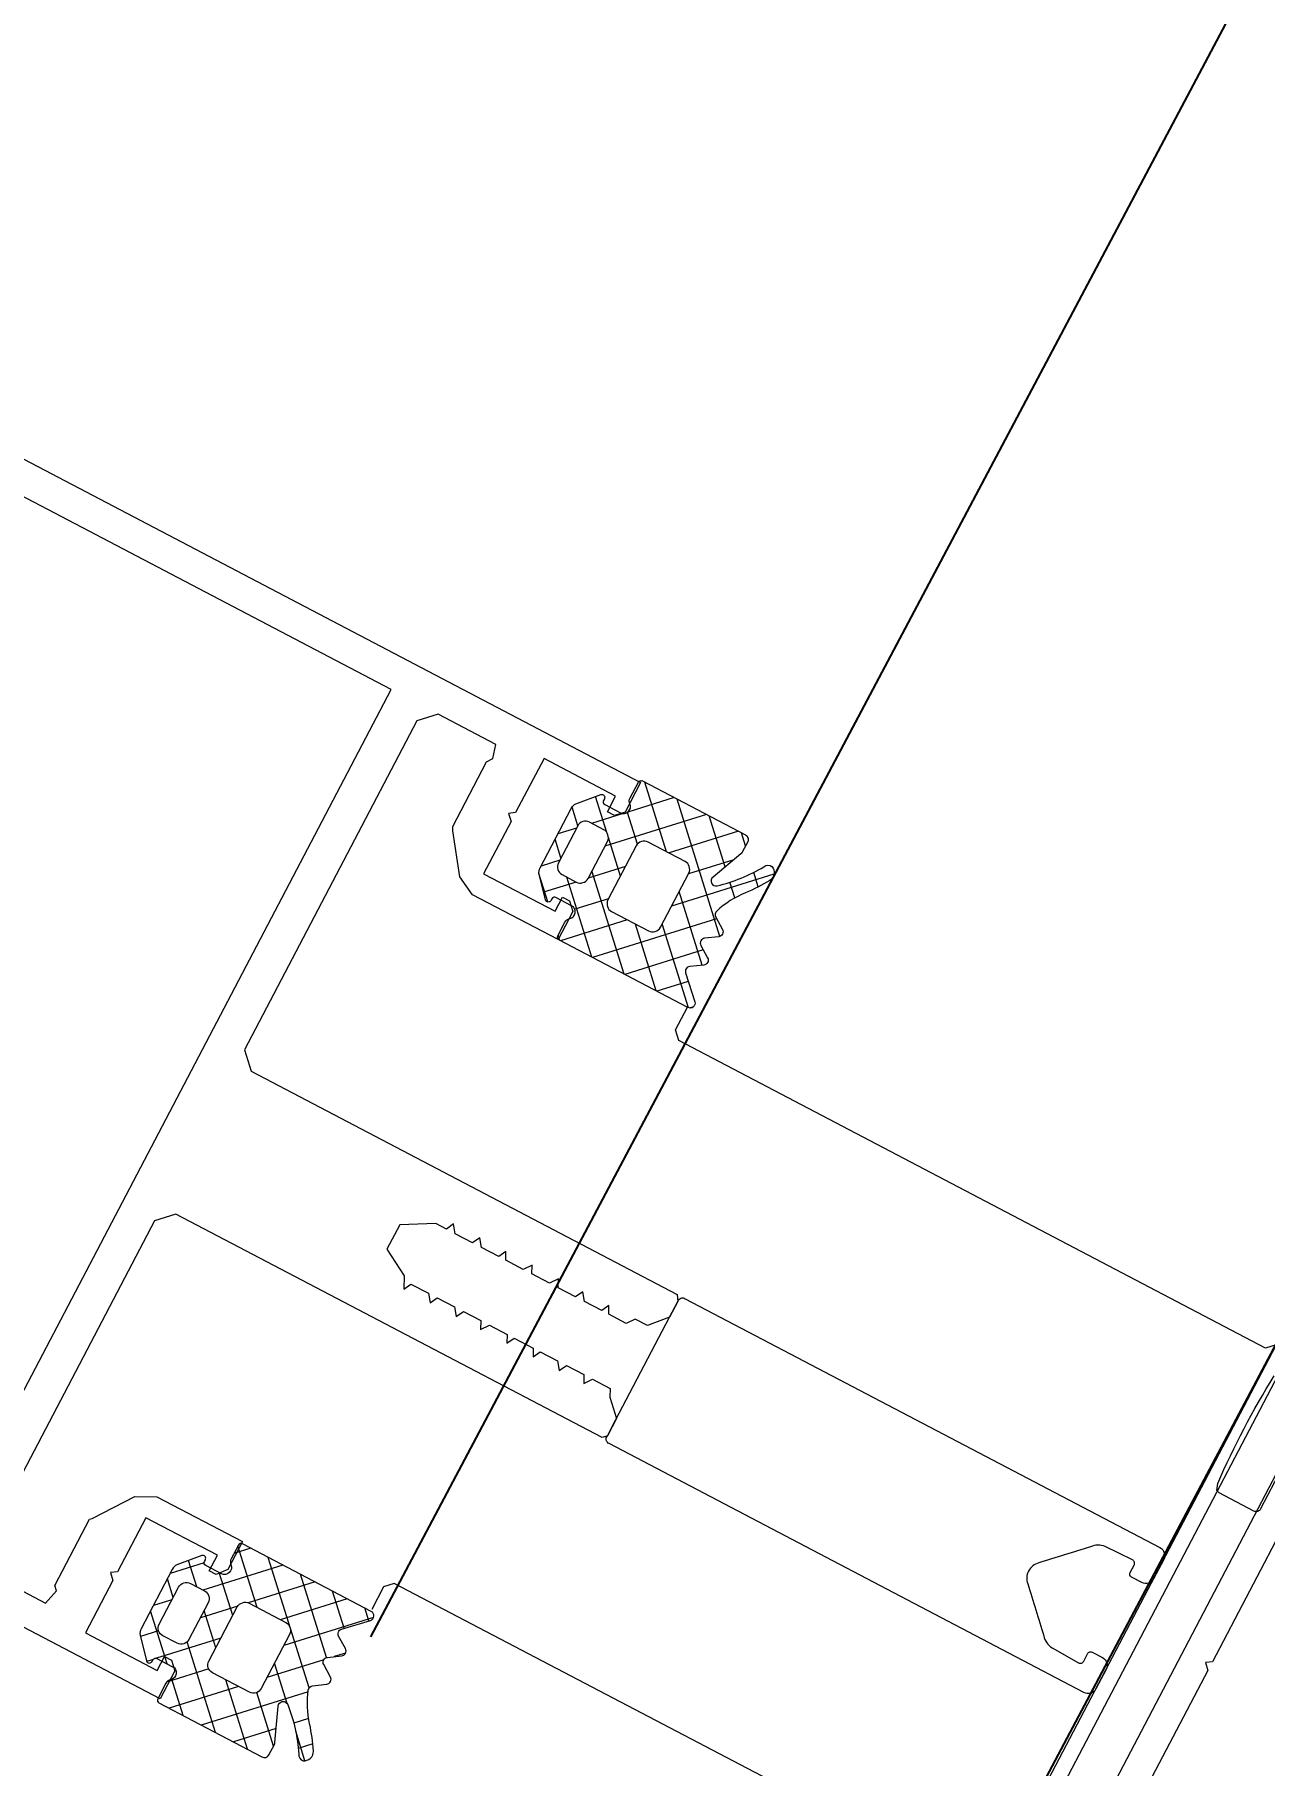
# Model space of a CAD drawing. Header units: millimetres. Extents: x 0 to 8967983, y -224399 to 13801.
# Drawn here: x 71774.6 to 71850.7, y -101441 to -101334 of the extents above; entities that cross this region are included whole.
import ezdxf
from ezdxf import colors
from ezdxf.entities.mleader import LeaderData, LeaderLine
from ezdxf.math import Vec2, Vec3

# ---------------------------------------------------------------- set-up
doc = ezdxf.new("R2010")
doc.units = ezdxf.units.MM
doc.header["$LTSCALE"] = 10
doc.layers.add('АР_Перегородки витражные', color=152, linetype='Continuous', lineweight=13)
doc.layers.add('Архитектура', color=251, linetype='Continuous')
doc.layers.add('Тонкая', color=7, linetype='Continuous')
doc.layers.get('0').off()
doc.layers.get('0').freeze()
doc.styles.add('ISOCPEUR', font='isocpeur.TTF', dxfattribs={"width": 0.7})
pattern_1 = [(335.7671633447816, (-69115.31625940584, 318510.9409690977), (0.6515825639889636, 1.447617495164233), []), (65.76716334478155, (-69115.31625940584, 318510.9409690977), (-1.447617495164233, 0.6515825639889636), [])]

# ---------------------------------------------------------------- blocks, each defined once
blk = doc.blocks.new('_DOTSMALL')
at = {"color": 0, "linetype": 'ByBlock', "const_width": 0.5}
blk.add_lwpolyline([(-0.0625, 0, 1), (0.0625, 0, 1)], format="xyb", close=True, dxfattribs=at)
blk = doc.blocks.new('стойка витр.')
h = blk.add_hatch()
h.set_pattern_fill('ANSI37', scale=0.5, angle=-69.23283665521843)
h.set_pattern_definition(pattern_1)
edge = h.paths.add_edge_path()
edge.add_line((-22.69442369043827, 14.13646889062511), (-23.03581465108437, 15.03674084689555))
edge.add_arc((-23.43472203482704, 14.88552442783714), 0.426606969231953, 20.76054121617168, 72.29995807937499)
edge.add_arc((-23.17519432072194, 15.69843630689562), 0.4267278803337561, 110.7639791014305, 252.28796188313498, ccw=False)
edge.add_line((-23.32647754022037, 16.09744767434313), (-22.30045238576713, 16.48652534212306))
edge.add_arc((-22.23557122191811, 16.31559297980009), 0.1828317202011609, 20.74895968860318, 110.7853670150393, ccw=False)
edge.add_line((-22.06459766681655, 16.38036551539699), (-22.02136925791274, 16.26636916297139))
edge.add_arc((-21.85036169383434, 16.33121481389334), 0.1828894349477776, 200.7666051414026, 335.7779732891441)
edge.add_line((-21.68357339510112, 16.25618009645405), (-21.08991230116226, 17.78525728297245))
edge.add_arc((-21.70321396183568, 17.95657679537892), 0.6367804192309714, 344.3928406199507, 381.7248777476984)
edge.add_line((-21.1116628201562, 18.19228116337763), (-22.58147269752226, 22.06827310883818))
edge.add_arc((-23.18057156739388, 21.852472630542), 0.6367804192296693, 19.80944894391843, 57.14148607166609)
edge.add_line((-22.83507592984824, 22.38737642259366), (-24.29334917705273, 23.13834224954917))
edge.add_arc((-24.36844682475663, 22.97158227615987), 0.1828894349476184, 65.75635339884347, 200.7677215648203)
edge.add_line((-24.53945312526776, 22.90673329312267), (-24.49622471639304, 22.79273694081348))
edge.add_arc((-24.66715707872659, 22.7278557770023), 0.1828317201976129, -69.25104032206309, 20.78536700277641, ccw=False)
edge.add_line((-24.60238454316277, 22.55688222189201), (-25.62840969761601, 22.16780455411208))
edge.add_arc((-25.77973726672901, 22.56679910380675), 0.4267278803402734, 149.2463648073436, 290.7703475895543, ccw=False)
edge.add_arc((-26.51302534269302, 23.00322659508151), 0.4266069692186295, 329.2343686070108, 380.7737854734352)
edge.add_line((-26.11415292418678, 23.1545352198882), (-26.50320860397187, 24.18050239048171))
edge.add_arc((-26.6741821590871, 24.11572985494814), 0.1828317201915107, 20.74895966852365, 110.7853670116034)
edge.add_line((-26.73906332292245, 24.28666221726598), (-33.46508004333009, 21.73609814226074))
edge.add_arc((-33.37260125833668, 21.44478009969028), 0.3056444463767395, 107.6120180140902, 200.6882886899978)
edge.add_line((-33.6585366082727, 21.33680091994756), (-33.39916615508264, 20.65282280623796))
edge.add_arc((-33.11489203283651, 20.76049792175978), 0.3039830703862393, 200.7452912846324, 225.8123610097134)
edge.add_line((-33.32677140043234, 20.54252351805917), (-31.79381202385412, 18.90709041146329))
edge.add_arc((-32.0063560722166, 18.68866847666476), 0.3047673113958362, -108.86283880448178, 45.781400895661875, ccw=False)
edge.add_arc((-28.70749382052437, 27.75544220980088), 9.952967568180252, 231.9543329511108, 250.0411665169116, ccw=False)
edge.add_arc((-35.13741779119496, 19.64784166335459), 0.4002801790554734, 42.30928712460122, 119.2250395725891)
edge.add_arc((-34.91139847875967, 19.56672148584141), 0.6024183835395109, 134.3950067436913, 228.6478049676944)
edge.add_arc((-28.53884731806517, 27.80771469972205), 11.01872594929672, 232.0873456721725, 240.8889416158169)
edge.add_arc((-36.88860151399224, 12.8729826853881), 6.091684827127049, 40.75890454826748, 60.61437004968877, ccw=False)
edge.add_arc((-32.50226594848368, 16.64775385941913), 0.3047655738188228, -34.89587558046088, 41.60271899476669, ccw=False)
edge.add_line((-32.25229934006347, 16.47340148731018), (-32.76342180219945, 15.75802363698313))
edge.add_arc((-32.51342051808022, 15.58368567090239), 0.3047857747310843, 145.1100748179471, 256.4242518685471)
edge.add_line((-32.58496309185284, 15.28741547561367), (-31.72801335877739, 15.09082250765641))
edge.add_arc((-31.79955593254474, 14.79455231235153), 0.3047857747455557, -34.88992517811971, 76.42425187022229, ccw=False)
edge.add_line((-31.54955464840168, 14.62021434627968), (-32.06065512256464, 13.90477851201285))
edge.add_arc((-31.81065383841726, 13.73044054594722), 0.304785774745541, 145.1100748233031, 256.4242518693868)
edge.add_line((-31.88219641218893, 13.4341703506434), (-31.02524667911348, 13.23757738269342))
edge.add_arc((-31.09682011228135, 12.94126594878393), 0.3048331054871362, -24.2246592297883, 76.42043308581259, ccw=False)
edge.add_line((-30.81882951050648, 12.81618818287097), (-31.59985344059533, 11.12048939903616))
edge.add_arc((-31.32187980059053, 10.99539431777895), 0.3048247429134716, 155.7710645559098, 290.7402899417831)
edge.add_line((-31.21393143609748, 10.71032366952568), (-22.80062470957637, 13.90072279884771))
edge.add_arc((-22.86539724513609, 14.07169635396312), 0.1828317202009504, 290.7489596761703, 380.7489600455551)
edge = h.paths.add_edge_path(flags=16)
edge.add_line((-23.10434971895302, 21.04022295145114), (-22.19142218885827, 18.63276889372355))
edge.add_arc((-22.69773797682865, 18.4407695405971), 0.5414973949605305, -69.23283665472542, 20.767163345274582, ccw=False)
edge.add_line((-22.5057386237022, 17.93445375262672), (-23.43116100440966, 17.58352553217992))
edge.add_arc((-23.62316035752519, 18.08984132014666), 0.5414973949532591, 200.7671633443313, 290.7671633443313, ccw=False)
edge.add_line((-24.12947614549194, 17.89784196703113), (-25.04240367558668, 20.30529602475872))
edge.add_arc((-24.53608788761267, 20.4972953778888), 0.541497394965222, 110.76716334549809, 200.7671633454981, ccw=False)
edge.add_line((-24.72808724074275, 21.00361116586282), (-23.80266486003529, 21.35453938630963))
edge.add_arc((-23.6106655069234, 20.84822359833925), 0.5414973949553709, 20.767163343835023, 110.767163343835, ccw=False)
edge = h.paths.add_edge_path(flags=16)
edge.add_line((-26.85119390953332, 20.26120087689196), (-25.51269974335446, 16.73149769075098))
edge.add_arc((-26.01901553132848, 16.5394983376209), 0.541497394965222, -69.23283665450191, 20.76716334549809, ccw=False)
edge.add_line((-25.82701617819839, 16.03318254964688), (-28.23444912247942, 15.12026302596496))
edge.add_arc((-28.4264484756095, 15.62657881394625), 0.5414973949720253, 200.7671633452251, 290.76716334522513, ccw=False)
edge.add_line((-28.9327642635908, 15.43457946081617), (-30.27125842979876, 18.96428264696442))
edge.add_arc((-29.76494264181383, 19.15628200007632), 0.5414973949689773, 110.76716334328901, 200.767163343289, ccw=False)
edge.add_line((-29.95694199492573, 19.66259778806125), (-27.5495090506447, 20.57551731175045))
edge.add_arc((-27.35750969751825, 20.06920152376551), 0.541497394974137, 20.767163344728715, 110.76716334472869, ccw=False)
h = blk.add_hatch()
h.set_pattern_fill('ANSI37', scale=0.5, angle=-69.23283665521843)
h.set_pattern_definition(pattern_1)
edge = h.paths.add_edge_path()
edge.add_line((-7.614656875375658, -25.62993601259222), (-7.273265914729564, -26.53020796886267))
edge.add_arc((-7.672138333263274, -26.68151659366696), 0.4266069692434679, -30.765631391378577, 20.77378547182468, ccw=False)
edge.add_arc((-6.938850257283542, -27.11794408495156), 0.4267278803339729, 149.2463648056786, 290.7703475873838)
edge.add_line((-6.787522688187892, -27.51693863464607), (-5.761497533734655, -27.12786096686614))
edge.add_arc((-5.826270069284272, -26.95688741173914), 0.1828317202082013, 290.7489596719217, 380.7853669983573)
edge.add_line((-5.655337706935825, -26.89200624793739), (-5.698566115868744, -26.77800989551906))
edge.add_arc((-5.527559815348082, -26.71316091253391), 0.1828894349380834, 65.75635340077491, 200.7677215485159, ccw=False)
edge.add_line((-5.452462167653721, -26.54640093915077), (-3.994188920449233, -27.29736676610628))
edge.add_arc((-4.339684557994865, -27.83227055815794), 0.6367804192296694, 19.809448943918426, 57.14148607166612, ccw=False)
edge.add_line((-3.740585688123247, -27.61647007986176), (-2.270775810728082, -31.49246202532231))
edge.add_arc((-2.862326952422118, -31.72816639327794), 0.6367804192285443, -15.60715938413449, 21.72487774361298, ccw=False)
edge.add_line((-2.249025291763246, -31.89948590572749), (-2.842686385673005, -33.42856309223862))
edge.add_arc((-3.009474684396633, -33.35352837480535), 0.1828894349365558, 200.7666051236535, 335.7779732896313, ccw=False)
edge.add_line((-3.180482248484623, -33.41837402567035), (-3.223710657359334, -33.30437767335388))
edge.add_arc((-3.394684212462365, -33.36915020895407), 0.1828317202037067, 20.74895968940122, 110.7853670142414)
edge.add_line((-3.459565376309911, -33.19821784662781), (-4.485590530792251, -33.58729551440774))
edge.add_arc((-4.334307311281267, -33.98630688185023), 0.4267278803335083, 110.7639791032461, 252.2879618854569)
edge.add_arc((-4.593835025358378, -34.79921876089735), 0.4266069692128739, 20.760541213745626, 72.2999580801698, ccw=False)
edge.add_line((-4.194927641627146, -34.64800234186259), (-3.805871961842058, -35.67396951244882))
edge.add_arc((-3.976804324152614, -35.73885067632053), 0.1828317201976034, -69.25104032001241, 20.78536702306718, ccw=False)
edge.add_line((-3.912031788582681, -35.9098242314285), (-10.63804850899032, -38.46038830642647))
edge.add_arc((-10.76198657700206, -38.18099989774544), 0.3056444463879536, 200.8460379983515, 293.92230867425997, ccw=False)
edge.add_line((-11.04762355046114, -38.2897659172595), (-11.3069940036512, -37.6057878035499))
edge.add_arc((-11.02280217192234, -37.49789568213767), 0.3039830703908278, 175.7219656777917, 200.7890354028728, ccw=False)
edge.add_line((-11.32593828623067, -37.47521963119652), (-11.26283276302274, -35.23454482450325))
edge.add_arc((-11.5667631736687, -35.21197449929495), 0.3047673113958011, 355.7529257944983, 510.3971654946409)
edge.add_arc((-3.085478140807247, -39.81161386289363), 9.95296756819478, 151.493160172311, 169.5799937381118)
edge.add_arc((-13.27454869620142, -38.00608067109534), 0.4002801790508524, 282.30928711923883, 359.2250395672268, ccw=False)
edge.add_arc((-13.15914824141406, -37.79549114656839), 0.6024183835459826, 172.8865217206561, 267.13931994465963, ccw=False)
edge.add_arc((-2.924576102079248, -39.73891867786803), 11.01872594919693, 160.6453850739864, 169.4469810176308, ccw=False)
edge.add_arc((-19.07760885644255, -34.09585671602533), 6.091684827120307, 340.9199566399376, 360.7754221413588)
edge.add_arc((-13.29124725463213, -34.01305259408502), 0.3047655738143686, 359.9316076928689, 436.4302022680961)
edge.add_line((-13.21974018984474, -33.71679460741143), (-14.0766899229202, -33.52020163946145))
edge.add_arc((-14.00514734915965, -33.22393144415915), 0.3047857747414494, 145.1100748207506, 256.424251871352, ccw=False)
edge.add_line((-14.2551486332959, -33.04959347808472), (-13.74402617113083, -32.33421562775766))
edge.add_arc((-13.99402745527389, -32.1598776616858), 0.3047857747455562, 325.1100748218798, 436.4242518702226)
edge.add_line((-13.92248488150653, -31.86360746638093), (-14.7794566025841, -31.6669565144839))
edge.add_arc((-14.7079140287954, -31.37068631918638), 0.3047857747434108, 145.1100748199116, 256.4242518659954, ccw=False)
edge.add_line((-14.95791531293071, -31.19634835310717), (-14.44679285076563, -30.48097050278011))
edge.add_arc((-14.69684457899481, -30.30662212908397), 0.3048331054870662, 325.1138936033488, 425.7589859189499)
edge.add_line((-14.57168746687239, -30.0286672415823), (-16.28069433249766, -29.27720980550657))
edge.add_arc((-16.15556139849932, -28.99925320327871), 0.3048247429148342, 110.79403674408451, 245.7632621299588, ccw=False)
edge.add_line((-16.26377712844987, -28.71428394233226), (-7.850470401957864, -25.52388481301023))
edge.add_arc((-7.785589238115906, -25.69481717533219), 0.1828317201977073, 20.785366643697614, 110.7853670130821, ccw=False)
edge = h.paths.add_edge_path(flags=16)
edge.add_line((-3.343847721320344, -31.0696095920357), (-4.256775251385989, -28.66215553430811))
edge.add_arc((-4.763091039367282, -28.8541548874382), 0.5414973949720253, 20.7671633452251, 110.7671633452251)
edge.add_line((-4.955090392497368, -28.34783909945691), (-5.880512773175724, -28.69876731990371))
edge.add_arc((-5.68851342006019, -29.20508310789228), 0.5414973949736688, 110.7671633435124, 200.7671633435124)
edge.add_line((-6.194829208048759, -29.39708246100781), (-5.281901677954011, -31.8045365187354))
edge.add_arc((-4.775585889972717, -31.61253716560532), 0.5414973949720253, 200.7671633452251, 290.7671633452251)
edge.add_line((-4.583586536842631, -32.11885295358661), (-3.658164156164275, -31.76792473313981))
edge.add_arc((-3.850163509294362, -31.26160894516579), 0.541497394965222, 290.7671633454981, 380.7671633454981)
edge = h.paths.add_edge_path(flags=16)
edge.add_line((-6.665125275787432, -32.97088079506648), (-8.003619441966293, -29.4411776089255))
edge.add_arc((-8.509935229947587, -29.63317696205559), 0.5414973949720253, 20.7671633452251, 110.7671633452251)
edge.add_line((-8.701934583077673, -29.12686117407429), (-11.1093675273587, -30.03978069775621))
edge.add_arc((-10.91736817424317, -30.54609648574478), 0.5414973949736688, 110.7671633435124, 200.7671633435124)
edge.add_line((-11.42368396223173, -30.73809583886032), (-10.08518979602377, -34.2677990250013))
edge.add_arc((-9.578874008042476, -34.07579967187121), 0.5414973949720253, 200.7671633452251, 290.7671633452251)
edge.add_line((-9.38687465491239, -34.5821154598525), (-6.979441710631363, -33.66919593617058))
edge.add_arc((-7.171441063761449, -33.16288014819656), 0.541497394965222, 290.7671633454981, 380.7671633454981)
at = {"lineweight": 0, "ltscale": 100, "transparency": 33554687}
for points in [[(65.92687011216185, 59.2824299609274), (-26.6419368966599, 24.17953274302999), (-25.90703195796232, 22.24153677027789), (-25.27813291337225, 21.95846499659092), (-24.82208952034125, 22.13140062004823), (-25.21116718812846, 23.15742577453057), (-20.53714279274573, 24.92985650197079), (-19.19699615391437, 21.39579562939616), (-18.76855027934653, 21.29748815141647), (-18.98085410959902, 20.82581386800302), (-17.68393587967148, 17.40574934773758), (-22.35796027505421, 15.63331862029736), (-22.70380953396671, 16.54534742246324), (-23.1598529269977, 16.37241179900593), (-23.44292470067739, 15.74351275440858), (-22.75122618288151, 13.91945515007683), (-17.16517298531835, 16.03773513642955), (-16.24131551088067, 17.04008095841709), (-15.46667035139399, 19.81128934778826), (-15.4391308168415, 20.08251046122314), (-17.03864790883381, 24.30054944750736), (-17.39634782800567, 24.5561396704943), (-17.47095398549573, 25.44057095424068), (-13.70890040838276, 26.86717441076325), (-12.4510803312005, 26.30097287951503), (-4.305940852005733, 4.821667629301373), (-4.8720624113339, 3.563811556159635), (-32.68827406296623, -6.984337978748954), (-32.78663952485658, -7.412805841304362), (-32.39756185706938, -8.438830995786702), (-31.09647737510386, -9.118948907402228), (-30.2985029091069, -8.81635004535201), (-29.78357822878752, -9.142708211846184), (-28.64349873815081, -8.710380147196702), (-28.58844165704795, -8.16787993638718), (-28.18751332900138, -8.537466511741513), (-27.04754980615689, -8.105182423096267), (-26.87849637278123, -7.51945380341931), (-26.47751006082399, -7.889018390778801), (-25.33748855406884, -7.456712314131437), (-25.28243147299509, -6.914212103321915), (-24.7675067926466, -7.240570269808813), (-23.62748528589145, -6.808264193168725), (-23.5724282048177, -6.265763982351928), (-23.05744554058765, -6.592100160843984), (-21.91748201774317, -6.159816072198737), (-21.86242493664031, -5.617315861389216), (-21.46149660859373, -5.986902436743549), (-20.32147510183859, -5.554596360096184), (-20.15236368455226, -4.968845752424386), (-19.75143535650568, -5.338432327778719), (-18.6114718336612, -4.906148239133472), (-18.44241840028553, -4.320419619456516), (-18.0414320883574, -4.689984206808731), (-17.35739599072258, -4.430591765623831), (-15.14439867439796, -4.764904394331097), (-14.53915697429329, -6.360969294146344), (-15.78927863537683, -7.87813783652382), (-15.87193323494284, -8.691881148712127), (-16.27286156296032, -8.322294573416002), (-17.41288306971546, -8.754600650063367), (-17.58193650312023, -9.340329269682115), (-17.9828648311377, -8.97074269438599), (-19.12288633789285, -9.403048771026079), (-19.29193977129762, -9.988777390644827), (-19.69292608322576, -9.61921280335082), (-20.83288960607024, -10.05149689199607), (-20.8879466871731, -10.59399710274738), (-21.40287136749248, -10.26763893631141), (-22.54295085812919, -10.6999670009609), (-22.59800793926115, -11.24246721171221), (-22.99893626727862, -10.87288063641608), (-24.25289614239591, -11.34839313392149), (-24.30795322352787, -11.89089334468008), (-24.70893953545601, -11.52132875738607), (-25.84896104221116, -11.95363483402616), (-26.01801447558682, -12.53936345364491), (-26.4189428036334, -12.16977687834878), (-27.55896431035944, -12.60208295499615), (-27.61402139149141, -13.14458316574746), (-28.12900405569235, -12.81824698731361), (-29.26896757853683, -13.25053107595886), (-29.32402465966879, -13.79303128671745), (-29.89022619093885, -15.05085136390699), (-29.45792011427693, -16.19087287064031), (-29.14341260807123, -16.33238676948531), (-1.327200956468005, -5.784237234569446), (-0.06938087928574532, -6.350438765824947), (8.118987008783733, -27.94374036834779)], [(7.552865449426463, -29.20159644143132), (3.790811872313498, -30.62819989795389), (3.216969908826286, -29.80262791351561), (3.358505795680685, -29.48817839122057), (1.715760294842767, -25.15614305267809), (1.558535533695249, -25.08537510928727), (-0.902061547501944, -23.41060979175381), (-2.258247086545452, -23.27287612311193), (-7.844300284108613, -25.39115610946465), (-7.152623754285742, -27.21515572990756), (-6.480474312818842, -27.61228183979256), (-6.024430919787847, -27.43934621633525), (-6.413508587575052, -26.41332106186019), (-1.739484192192322, -24.64089033441996), (-0.3993375533900689, -28.17495120693638), (0.02910832117777318, -28.2732586849088), (-0.1831955090747215, -28.74493296838773), (1.113700732850702, -32.16493950470613), (-3.560323662532028, -33.93737023214635), (-3.906150933442404, -33.02539941386931), (-4.3621943264734, -33.19833503732661), (-4.645266100153094, -33.82723408192396), (-3.953589570330223, -35.65123370236688), (88.61521743849153, -0.5483364844694734)], [(-69.8438361948356, -5.633594956780144), (-69.21493715024553, -5.916666730459838), (-30.90838462579995, 8.609511357899464), (-30.62531285212026, 9.238410402496811), (-31.1873041553481, 10.72042096611403)], [(-59.28629948117305, -43.93455252060812), (-73.55412178576807, -6.30930235532287)], [(-56.0608929025766, -41.98018508909445), (-55.7778211288678, -41.3512860444971), (-17.47126860445132, -26.8251079561378), (-16.84236955983215, -27.10817972981749), (-16.28037825660431, -28.59019029343472)]]:
    blk.add_lwpolyline(points, dxfattribs=at)
blk.add_lwpolyline([(63.8117502759269, 56.26367979055794), (85.07351613373612, 0.1949089383633691), (10.63088292890461, -28.03438542609365), (-10.63088292890461, 28.03438542610093)], close=True, dxfattribs=at)
at = {"color": 7, "lineweight": 0, "ltscale": 100, "transparency": 33554687}
for points in [[(-22.69442369043827, 14.13646889062511), (-23.03581465108437, 15.03674084689555, 0.2287523810762611), (-23.30501911480678, 15.29193636016134, -0.7101639231358212), (-23.32647754022037, 16.09744767434313), (-22.30045238576713, 16.48652534212306, -0.4143996870914876), (-22.06459766681655, 16.38036551539699), (-22.02136925791274, 16.26636916297139, 0.6682503890445888), (-21.68357339510112, 16.25618009645405), (-21.08991230116226, 17.78525728297245, 0.1643479059441302), (-21.1116628201562, 18.19228116337763), (-22.58147269752226, 22.06827310883818, 0.1643479059441302), (-22.83507592984824, 22.38737642259366), (-24.29334917705273, 23.13834224954917, 0.6682503891596868), (-24.53945312526776, 22.90673329312267), (-24.49622471639304, 22.79273694081348, -0.4143996870833266), (-24.60238454316277, 22.55688222189201), (-25.62840969761601, 22.16780455411208, -0.7101639231391418), (-26.14645609946456, 22.78500538597291, 0.2287523810910513), (-26.11415292418678, 23.1545352198882), (-26.50320860397187, 24.18050239048171, 0.4143996871765861), (-26.73906332292245, 24.28666221726598), (-33.46508004333009, 21.73609814226074, 0.4300281847644905), (-33.6585366082727, 21.33680091994756), (-33.39916615508264, 20.65282280623796, 0.1098139781175365), (-33.32677140043234, 20.54252351805917), (-31.79381202385412, 18.90709041146329, -0.8000358277039689), (-32.10488848172827, 18.40026861818478, -0.07908294790216032), (-34.84140179419774, 19.91728321780829, 0.3488032577412263), (-35.33285102594527, 19.99716969329165, 0.4361245879823007), (-35.30940773655311, 19.11450854978466, 0.03842309887939363), (-33.89950172111276, 18.18089248692559, -0.08685322061285544), (-32.2743724368047, 16.85010652759956, -0.3467629046601076), (-32.25229934006347, 16.47340148731018), (-32.76342180219945, 15.75802363698313, 0.5278770357902526), (-32.58496309185284, 15.28741547561367), (-31.72801335877739, 15.09082250765641, -0.5278770357776507), (-31.54955464840168, 14.62021434627968), (-32.06065512256464, 13.90477851201285, 0.5278770357650493), (-31.88219641218893, 13.4341703506434), (-31.02524667911348, 13.23757738269342, -0.4697389635461835), (-30.81882951050648, 12.81618818287097), (-31.59985344059533, 11.12048939903616, 0.667984424932516), (-31.21393143609748, 10.71032366952568), (-22.80062470957637, 13.90072279884771, 0.4142135642613711)], [(-7.614656875375658, -25.62993601259222), (-7.273265914729564, -26.53020796886267, -0.2287523810762611), (-7.305569090007339, -26.89973780277796, 0.7101639231358212), (-6.787522688187892, -27.51693863464607), (-5.761497533734655, -27.12786096686614, 0.4143996870914876), (-5.655337706935825, -26.89200624793739), (-5.698566115868744, -26.77800989551906, -0.6682503890445888), (-5.452462167653721, -26.54640093915077), (-3.994188920449233, -27.29736676610628, -0.1643479059441302), (-3.740585688123247, -27.61647007986176), (-2.270775810728082, -31.49246202532231, -0.1643479059441302), (-2.249025291763246, -31.89948590572749), (-2.842686385673005, -33.42856309223862, -0.6682503891596868), (-3.180482248484623, -33.41837402567035), (-3.223710657359334, -33.30437767335388, 0.4143996870833266), (-3.459565376309911, -33.19821784662781), (-4.485590530792251, -33.58729551440774, 0.7101639231391418), (-4.464132105349563, -34.39280682858953, -0.2287523810910513), (-4.194927641627146, -34.64800234186259), (-3.805871961842058, -35.67396951244882, -0.4143996871765861), (-3.912031788582681, -35.9098242314285), (-10.63804850899032, -38.46038830642647, -0.4300281847644905), (-11.04762355046114, -38.2897659172595), (-11.3069940036512, -37.6057878035499, -0.1098139781175365), (-11.32593828623067, -37.47521963119652), (-11.26283276302274, -35.23454482450325, 0.8000358277039689), (-11.83174935798161, -35.06142405519495, 0.07908294790216032), (-12.87430513065192, -38.01149454006372, -0.3488032577412263), (-13.18921346374555, -38.39715882165183, -0.4361245879823007), (-13.75692971088574, -37.72089072036033, -0.03842309887939363), (-13.32058396766661, -36.08715992321959, 0.08685322061285544), (-12.98648189794039, -34.01341638380836, 0.3467629046601076), (-13.21974018984474, -33.71679460741143), (-14.0766899229202, -33.52020163946145, -0.5278770357902526), (-14.2551486332959, -33.04959347808472), (-13.74402617113083, -32.33421562775766, 0.5278770357776507), (-13.92248488150653, -31.86360746638093), (-14.7794566025841, -31.6669565144839, -0.5278770357650493), (-14.95791531293071, -31.19634835310717), (-14.44679285076563, -30.48097050278011, 0.4697389635461835), (-14.57168746687239, -30.0286672415823), (-16.28069433249766, -29.27720980550657, -0.667984424932516), (-16.26377712844987, -28.71428394233226), (-7.850470401957864, -25.52388481301023, -0.4142135642613711)]]:
    blk.add_lwpolyline(points, format="xyb", close=True, dxfattribs=at)
for points in [[(-26.73906332292245, 24.28666221726598), (-26.73906332292245, 24.28666221726598)], [(-22.80062470957637, 13.90072279884771), (-22.80062470957637, 13.90072279884771)]]:
    blk.add_lwpolyline(points, dxfattribs=at)
at = {"color": 7}
for points in [[(-26.85119390953332, 20.26120087689196), (-25.51269974335446, 16.73149769075098, -0.414213562373095), (-25.82701617819839, 16.03318254964688), (-28.23444912247942, 15.12026302596496, -0.414213562373095), (-28.9327642635908, 15.43457946081617), (-30.27125842979876, 18.96428264696442, -0.414213562373095), (-29.95694199492573, 19.66259778806125), (-27.5495090506447, 20.57551731175045, -0.414213562373095)], [(-23.10434971895302, 21.04022295145114), (-22.19142218885827, 18.63276889372355, -0.414213562373095), (-22.5057386237022, 17.93445375262672), (-23.43116100440966, 17.58352553217992, -0.414213562373095), (-24.12947614549194, 17.89784196703113), (-25.04240367558668, 20.30529602475872, -0.414213562373095), (-24.72808724074275, 21.00361116586282), (-23.80266486003529, 21.35453938630963, -0.414213562373095)], [(-3.343847721320344, -31.0696095920357), (-4.256775251385989, -28.66215553430811, 0.414213562373095), (-4.955090392497368, -28.34783909945691), (-5.880512773175724, -28.69876731990371, 0.414213562373095), (-6.194829208048759, -29.39708246100781), (-5.281901677954011, -31.8045365187354, 0.414213562373095), (-4.583586536842631, -32.11885295358661), (-3.658164156164275, -31.76792473313981, 0.414213562373095)], [(-6.665125275787432, -32.97088079506648), (-8.003619441966293, -29.4411776089255, 0.414213562373095), (-8.701934583077673, -29.12686117407429), (-11.1093675273587, -30.03978069775621, 0.414213562373095), (-11.42368396223173, -30.73809583886032), (-10.08518979602377, -34.2677990250013, 0.414213562373095), (-9.38687465491239, -34.5821154598525), (-6.979441710631363, -33.66919593617058, 0.414213562373095)]]:
    blk.add_lwpolyline(points, format="xyb", close=True, dxfattribs=at)
at = {"color": 7, "lineweight": 0, "ltscale": 100, "transparency": 33554687}
blk.add_lwpolyline([(-73.40517316877958, -7.111109647914418), (-70.10181337440736, -15.82230158713355, 0.414362099440266), (-69.70872084749863, -15.99923473002855), (-67.42870682594366, -15.13463357074215, 0.1511707915363169), (-67.28675684856717, -15.02397433044825), (-67.28408048482379, -14.56993261339812, 0.03540799054371244), (-69.94453478069045, -7.554127657436766)], format="xyb", dxfattribs=at)
at = {"lineweight": 0, "ltscale": 100, "transparency": 33554687}
blk.add_lwpolyline([(-71.78454054114991, -16.33338165576424), (-68.2828855071275, -25.56749207813118), (-67.85441064060433, -25.66578856210981), (-68.06674346281216, -26.13747383952432), (-64.60831683766446, -35.257587909633, -0.08279896819570452)], format="xyb", dxfattribs=at)
blk.add_lwpolyline([(-72.91737339223619, -0.2793946658493951), (-54.81141330953687, -48.02608389785019), (-53.89938450735644, -47.68023463893769), (-72.00534459005576, 0.06645459306309931)], close=True)
blk.add_lwpolyline([(-32.39756185706938, -8.438830995786702), (-32.78663952485658, -7.412805841304362, 0.5239329190821609), (-33.2204523376422, -7.186144611914642), (-64.21182667926769, -18.93829823563283, 0.4143255057077639), (-64.53033920991584, -19.64587643784762), (-64.05480472955969, -20.89989428329136, 0.410627156480438), (-63.35370618529851, -21.2207818566676), (-62.72021259606117, -20.98055557451153, 0.4925517741577297), (-62.57218080674647, -20.68314875576471), (-62.75156135272118, -20.21010964907327, -0.4411110715409258), (-62.61002546586678, -19.89566012677096), (-60.83807044223067, -19.28752400128724, -0.2080566110632873), (-59.94503853938659, -19.40384657128016, -1.575399656426527e-05), (-56.87977393603069, -20.78551547546522, -0.4398191101055806), (-56.36006749374792, -22.15601788895583, -1.575399656426528e-05), (-57.73845635901671, -25.2227588602982, -0.2080566110632873), (-58.32981322327396, -25.9019745689875), (-60.05946139091975, -26.62167684709857, -0.4411110715409258), (-60.37391091321479, -26.48014096025872), (-60.5532914591895, -26.00710185356729, 0.4925517741577297), (-60.86130306290579, -25.88263065828505), (-61.49479665214312, -26.12285694043385, 0.410627156480438), (-61.80683951149695, -26.82793655114801), (-61.3313050311408, -28.08195439658448, 0.4143255057077639), (-60.62370682114852, -28.40042247599195), (-29.6323624739598, -16.64818975485105, 0.5239329190821609), (-29.45792011430603, -16.19087287058937), (-29.84699778209324, -15.16484771611431)], format="xyb", close=True, dxfattribs=at)
at = {"color": 7, "lineweight": 0, "ltscale": 100, "transparency": 33554687}
blk.add_arc((-33.37357679728302, 21.44486016019073), 0.304760386648688, 110.7561904730667, 200.7778938289061, dxfattribs=at)
blk = doc.blocks.new('A$Cd39b9c29')
at = {"color": 5, "ltscale": 150}
for p, q in [((4761.678311984055, -2780.82130629092), (6027.145115525229, -383.344117126253)), ((4802.162454684963, -2791.910856640316), (6064.915442717611, -400.4321254459792))]:
    blk.add_line(p, q, dxfattribs=at)
at = {"layer": 'АР_Перегородки витражные', "xscale": -1, "rotation": 353.2013528500327}
blk.add_blockref('стойка витр.', (4748.954012565548, -2748.805728692532), dxfattribs=at)
blk = doc.blocks.new('A$Cec9b444d')
at = {"layer": 'Тонкая', "ltscale": 100, "rotation": 359.8999999999999}
blk.add_blockref('A$Cd39b9c29', (-19.13216614062549, 2.909131854816223), dxfattribs=at)

msp = doc.modelspace()

# ---------------------------------------------------------------- linework, layer by layer
at = {"layer": 'Архитектура', "lineweight": 25, "transparency": 33554684}
for centre, radius, start, end in [((64188.42027719764, -95759.97421989312), 8924.05480828957, 271.1088337123331, 356.4039573740176), ((64178.06504350292, -95747.61643927057), 8940.172386791677, 271.691253669554, 356.3290814001824), ((64169.79712919393, -95735.95544481733), 9144.28346907419, 272.8206375183432, 356.2887310665689), ((64177.46455168902, -95753.94507201882), 9778.654617052323, 272.592547965165, 356.6353913736801)]:
    msp.add_arc(centre, radius, start, end, dxfattribs=at)

# ---------------------------------------------------------------- block references
msp.add_blockref('A$Cec9b444d', (67057.72434611898, -98646.87649074812), dxfattribs=at)

# ---------------------------------------------------------------- leaders
ml = msp.add_multileader_mtext('Standard', dxfattribs=at)
ml.set_content('0,000', color=256, style='ISOCPEUR')
ml.set_leader_properties(color=256, linetype='Continuous', lineweight=-1)
ml.set_arrow_properties(name='DOTSMALL')
ml.build(insert=Vec2(0, 0))
ml.multileader.update_dxf_attribs({"has_text_frame": 1, "text_left_attachment_type": 4, "text_right_attachment_type": 4, "dogleg_length": 100, "arrow_head_size": 180})
ctx = ml.context
ctx.base_point, ctx.char_height, ctx.arrow_head_size, ctx.landing_gap_size, ctx.plane_origin = Vec3(109227.8345319777, -179824.0994568599, 1.149675994230903e-08), 250, 180, 50, Vec3(109146.4410821284, -181024.9969823235, 1.149675994230903e-08)
ctx.left_attachment, ctx.right_attachment = 4, 4
notes = []
notes.append((ctx, [(0, (0, 0, 0), (0, 0), (1, 0), 1, [])]))
ctx.mtext.insert, ctx.mtext.width, ctx.mtext.line_spacing_style, ctx.mtext.flow_direction = Vec3(109277.8345319777, -179424.0994568599, 1.149675994230903e-08), 852.6970314602484, 2, 5
ml = msp.add_multileader_mtext('Standard', dxfattribs=at)
ml.set_content('0,000', color=256, style='ISOCPEUR')
ml.set_leader_properties(color=256, linetype='Continuous', lineweight=-1)
ml.set_arrow_properties(name='DOTSMALL')
ml.build(insert=Vec2(0, 0))
ml.multileader.update_dxf_attribs({"has_text_frame": 1, "text_left_attachment_type": 4, "text_right_attachment_type": 4, "dogleg_length": 100, "arrow_head_size": 180})
ctx = ml.context
ctx.base_point, ctx.char_height, ctx.arrow_head_size, ctx.landing_gap_size, ctx.plane_origin = Vec3(93570.61230941524, -179043.501211703, 1.149675994230903e-08), 250, 180, 50, Vec3(91409.39993934671, -179568.0801185216, 1.149675994230903e-08)
ctx.left_attachment, ctx.right_attachment = 4, 4
notes.append((ctx, [(0, (0, 0, 0), (0, 0), (1, 0), 1, [])]))
ctx.mtext.insert, ctx.mtext.width, ctx.mtext.line_spacing_style, ctx.mtext.flow_direction = Vec3(93620.61230941524, -178643.501211703, 1.149675994230903e-08), 852.6970314602484, 2, 5
ml = msp.add_multileader_mtext('Standard', dxfattribs=at)
ml.set_content('-1,140', color=256, style='ISOCPEUR')
ml.set_leader_properties(color=256, linetype='Continuous', lineweight=-1)
ml.set_arrow_properties(name='DOTSMALL')
ml.build(insert=Vec2(0, 0))
ml.multileader.update_dxf_attribs({"has_text_frame": 1, "text_left_attachment_type": 4, "text_right_attachment_type": 4, "dogleg_length": 100, "arrow_head_size": 180})
ctx = ml.context
ctx.base_point, ctx.char_height, ctx.arrow_head_size, ctx.landing_gap_size, ctx.plane_origin = Vec3(85513.64643370814, -171108.2295539479, 1.149675994230903e-08), 250, 180, 50, Vec3(85432.25298385893, -170822.0879778057, 1.149675994230903e-08)
ctx.left_attachment, ctx.right_attachment = 4, 4
notes.append((ctx, [(0, (0, 0, 0), (0, 0), (1, 0), 1, [])]))
ctx.mtext.insert, ctx.mtext.width, ctx.mtext.line_spacing_style, ctx.mtext.flow_direction = Vec3(85563.64643370814, -170774.8962206146, 1.149675994230903e-08), 852.6970314602484, 2, 5
ml = msp.add_multileader_mtext('Standard', dxfattribs=at)
ml.set_content('-1,140', color=256, style='ISOCPEUR')
ml.set_leader_properties(color=256, linetype='Continuous', lineweight=-1)
ml.set_arrow_properties(name='DOTSMALL')
ml.build(insert=Vec2(0, 0))
ml.multileader.update_dxf_attribs({"has_text_frame": 1, "text_left_attachment_type": 4, "text_right_attachment_type": 4, "dogleg_length": 100, "arrow_head_size": 180})
ctx = ml.context
ctx.base_point, ctx.char_height, ctx.arrow_head_size, ctx.landing_gap_size, ctx.plane_origin = Vec3(88173.50544428907, -169016.9644614541), 250, 180, 50, Vec3(88092.11199443985, -170284.5286535844)
ctx.left_attachment, ctx.right_attachment = 4, 4
notes.append((ctx, [(0, (0, 0, 0), (0, 0), (1, 0), 1, [])]))
ctx.mtext.insert, ctx.mtext.width, ctx.mtext.line_spacing_style, ctx.mtext.flow_direction = Vec3(88223.50544428907, -168683.6311281208), 852.6970314602484, 2, 5
ml = msp.add_multileader_mtext('Standard', dxfattribs=at)
ml.set_content('-2,650', color=256, style='ISOCPEUR')
ml.set_leader_properties(color=256, linetype='Continuous', lineweight=-1)
ml.set_arrow_properties(name='DOTSMALL')
ml.build(insert=Vec2(0, 0))
ml.multileader.update_dxf_attribs({"has_text_frame": 1, "text_left_attachment_type": 4, "text_right_attachment_type": 4, "dogleg_length": 100, "arrow_head_size": 180})
ctx = ml.context
ctx.base_point, ctx.char_height, ctx.arrow_head_size, ctx.landing_gap_size, ctx.plane_origin = Vec3(97964.86647307395, -185922.1176271643), 250, 180, 50, Vec3(95803.65410300542, -186513.3632006497)
ctx.left_attachment, ctx.right_attachment = 4, 4
notes.append((ctx, [(0, (0, 0, 0), (0, 0), (1, 0), 1, [])]))
ctx.mtext.insert, ctx.mtext.width, ctx.mtext.line_spacing_style, ctx.mtext.flow_direction = Vec3(98014.86647307395, -185588.784293831), 852.6970314602484, 2, 5
ml = msp.add_multileader_mtext('Standard', dxfattribs=at)
ml.set_content('{\\W0.8;-2,250}', color=256, style='ISOCPEUR')
ml.set_leader_properties(color=256, linetype='Continuous', lineweight=-1)
ml.set_arrow_properties(name='DOTSMALL')
ml.build(insert=Vec2(0, 0))
ml.multileader.update_dxf_attribs({"has_text_frame": 1, "text_left_attachment_type": 4, "text_right_attachment_type": 4, "dogleg_length": 100, "arrow_head_size": 180})
ctx = ml.context
ctx.base_point, ctx.char_height, ctx.arrow_head_size, ctx.landing_gap_size, ctx.plane_origin = Vec3(103807.2803555565, -171634.4771294484), 250, 180, 50, Vec3(103725.8869057072, -172912.5964344966)
ctx.left_attachment, ctx.right_attachment = 4, 4
notes.append((ctx, [(0, (0, 0, 0), (0, 0), (1, 0), 1, [])]))
ctx.mtext.insert, ctx.mtext.width, ctx.mtext.defined_height, ctx.mtext.line_spacing_style, ctx.mtext.flow_direction = Vec3(103857.2803555565, -171301.1437961151), 769.9889591111103, 343.8884462512117, 2, 5
ml = msp.add_multileader_mtext('Standard', dxfattribs=at)
ml.set_content('%%P0,000', color=256, style='ISOCPEUR')
ml.set_leader_properties(color=256, linetype='Continuous', lineweight=-1)
ml.set_arrow_properties(name='DOTSMALL')
ml.build(insert=Vec2(0, 0))
ml.multileader.update_dxf_attribs({"has_text_frame": 1, "text_left_attachment_type": 4, "text_right_attachment_type": 4, "dogleg_length": 100, "arrow_head_size": 180})
ctx = ml.context
ctx.base_point, ctx.char_height, ctx.arrow_head_size, ctx.landing_gap_size, ctx.plane_origin = Vec3(77765.30692788668, -167248.6201944349), 250, 180, 50, Vec3(75221.94054402775, -169195.6268845529)
ctx.left_attachment, ctx.right_attachment = 4, 4
notes.append((ctx, [(0, (0, 0, 0), (0, 0), (1, 0), 1, [])]))
ctx.mtext.insert, ctx.mtext.width, ctx.mtext.line_spacing_style, ctx.mtext.flow_direction = Vec3(77815.30692788668, -166915.2868611016), 852.6970314602484, 2, 5
ml = msp.add_multileader_mtext('Standard', dxfattribs=at)
ml.set_content('%%P0,000', color=256, style='ISOCPEUR')
ml.set_leader_properties(color=256, linetype='Continuous', lineweight=-1)
ml.set_arrow_properties(name='DOTSMALL')
ml.build(insert=Vec2(0, 0))
ml.multileader.update_dxf_attribs({"has_text_frame": 1, "text_left_attachment_type": 4, "text_right_attachment_type": 4, "dogleg_length": 100, "arrow_head_size": 180})
ctx = ml.context
ctx.base_point, ctx.char_height, ctx.arrow_head_size, ctx.landing_gap_size, ctx.plane_origin = Vec3(112176.9498613266, -179831.5959282387), 250, 180, 50, Vec3(109105.8681456613, -181421.1444692705)
ctx.left_attachment, ctx.right_attachment = 4, 4
notes.append((ctx, [(0, (0, 0, 0), (0, 0), (1, 0), 1, [])]))
ctx.mtext.insert, ctx.mtext.width, ctx.mtext.line_spacing_style, ctx.mtext.flow_direction = Vec3(112226.9498613266, -179498.2625949054), 852.6970314602484, 2, 5
ml = msp.add_multileader_mtext('Standard', dxfattribs=at)
ml.set_content('%%P0,000', color=256, style='ISOCPEUR')
ml.set_leader_properties(color=256, linetype='Continuous', lineweight=-1)
ml.set_arrow_properties(name='DOTSMALL')
ml.build(insert=Vec2(0, 0))
ml.multileader.update_dxf_attribs({"has_text_frame": 1, "text_left_attachment_type": 4, "text_right_attachment_type": 4, "dogleg_length": 100, "arrow_head_size": 180})
ctx = ml.context
ctx.base_point, ctx.char_height, ctx.arrow_head_size, ctx.landing_gap_size, ctx.plane_origin = Vec3(75855.86278546404, -202520.9245383602), 250, 180, 50, Vec3(72784.78106979874, -204110.473079392)
ctx.left_attachment, ctx.right_attachment = 4, 4
notes.append((ctx, [(0, (0, 0, 0), (0, 0), (1, 0), 1, [])]))
ctx.mtext.insert, ctx.mtext.width, ctx.mtext.line_spacing_style, ctx.mtext.flow_direction = Vec3(75905.86278546404, -202187.5912050268), 852.6970314602484, 2, 5
ml = msp.add_multileader_mtext('Standard', dxfattribs=at)
ml.set_content('+2,100', color=256, style='ISOCPEUR')
ml.set_leader_properties(color=256, linetype='Continuous', lineweight=-1)
ml.set_arrow_properties(name='DOTSMALL')
ml.build(insert=Vec2(0, 0))
ml.multileader.update_dxf_attribs({"has_text_frame": 1, "text_left_attachment_type": 4, "text_right_attachment_type": 4, "dogleg_length": 100, "arrow_head_size": 180})
ctx = ml.context
ctx.base_point, ctx.char_height, ctx.arrow_head_size, ctx.landing_gap_size, ctx.plane_origin = Vec3(108644.689688993, -173339.4403854473, 1.149675994230903e-08), 250, 180, 50, Vec3(108563.2962391438, -174607.0045775776, 1.149675994230903e-08)
ctx.left_attachment, ctx.right_attachment = 4, 4
notes.append((ctx, [(0, (0, 0, 0), (0, 0), (1, 0), 1, [])]))
ctx.mtext.insert, ctx.mtext.width, ctx.mtext.line_spacing_style, ctx.mtext.flow_direction = Vec3(108694.689688993, -173006.107052114, 1.149675994230903e-08), 852.6970314602484, 2, 5
ml = msp.add_multileader_mtext('Standard', dxfattribs=at)
ml.set_content('%%P0,000', color=256, style='ISOCPEUR')
ml.set_leader_properties(color=256, linetype='Continuous', lineweight=-1)
ml.set_arrow_properties(name='DOTSMALL')
ml.build(insert=Vec2(0, 0))
ml.multileader.update_dxf_attribs({"has_text_frame": 1, "text_left_attachment_type": 4, "text_right_attachment_type": 4, "dogleg_length": 100, "arrow_head_size": 180})
ctx = ml.context
ctx.base_point, ctx.char_height, ctx.arrow_head_size, ctx.landing_gap_size, ctx.plane_origin = Vec3(73396.09986243525, -204238.7608166377), 250, 180, 50, Vec3(70277.29966569098, -203473.5771297424)
ctx.left_attachment, ctx.right_attachment = 4, 4
notes.append((ctx, [(0, (0, 0, 0), (0, 0), (1, 0), 1, [])]))
ctx.mtext.insert, ctx.mtext.width, ctx.mtext.line_spacing_style, ctx.mtext.flow_direction = Vec3(73446.09986243525, -203905.4274833043), 852.6970314602484, 2, 5
ml = msp.add_multileader_mtext('Standard', dxfattribs=at)
ml.set_content('%%P0,000', color=256, style='ISOCPEUR')
ml.set_leader_properties(color=256, linetype='Continuous', lineweight=-1)
ml.set_arrow_properties(name='DOTSMALL')
ml.build(insert=Vec2(0, 0))
ml.multileader.update_dxf_attribs({"has_text_frame": 1, "text_left_attachment_type": 4, "text_right_attachment_type": 4, "dogleg_length": 100, "arrow_head_size": 180})
ctx = ml.context
ctx.base_point, ctx.char_height, ctx.arrow_head_size, ctx.landing_gap_size, ctx.plane_origin = Vec3(80111.56057722156, -169396.6651229074), 250, 180, 50, Vec3(76159.99959400075, -170835.1421161888)
ctx.left_attachment, ctx.right_attachment = 4, 4
notes.append((ctx, [(0, (0, 0, 0), (0, 0), (1, 0), 1, [])]))
ctx.mtext.insert, ctx.mtext.width, ctx.mtext.line_spacing_style, ctx.mtext.flow_direction = Vec3(80161.56057722156, -169063.3317895741), 852.6970314602484, 2, 5
ml = msp.add_multileader_mtext('Standard', dxfattribs=at)
ml.set_content('Л.3', color=256, style='ISOCPEUR')
ml.set_leader_properties(color=256, linetype='Continuous', lineweight=-1)
ml.set_arrow_properties(name='DOTSMALL')
ml.build(insert=Vec2(0, 0))
ml.multileader.update_dxf_attribs({"has_text_frame": 1, "text_left_attachment_type": 4, "text_right_attachment_type": 4, "dogleg_length": 100, "arrow_head_size": 180})
ctx = ml.context
ctx.base_point, ctx.char_height, ctx.arrow_head_size, ctx.landing_gap_size, ctx.plane_origin = Vec3(73917.93742473226, -204990.7275228011), 250, 180, 50, Vec3(98695.63924480753, -215170.2203547314)
ctx.left_attachment, ctx.right_attachment = 4, 4
notes.append((ctx, [(0, (0, 0, 0), (0, 0), (1, 0), 1, [])]))
ctx.mtext.insert, ctx.mtext.width, ctx.mtext.line_spacing_style, ctx.mtext.flow_direction = Vec3(73967.93742473226, -204657.3941894678), 852.6970314602484, 2, 5
ml = msp.add_multileader_mtext('Standard', dxfattribs=at)
ml.set_content('Л.4', color=256, style='ISOCPEUR')
ml.set_leader_properties(color=256, linetype='Continuous', lineweight=-1)
ml.set_arrow_properties(name='DOTSMALL')
ml.build(insert=Vec2(0, 0))
ml.multileader.update_dxf_attribs({"has_text_frame": 1, "text_left_attachment_type": 4, "text_right_attachment_type": 4, "dogleg_length": 100, "arrow_head_size": 180})
ctx = ml.context
ctx.base_point, ctx.char_height, ctx.arrow_head_size, ctx.landing_gap_size, ctx.plane_origin = Vec3(81011.08483592642, -170179.9664768753), 250, 180, 50, Vec3(106247.0021695468, -181803.0859569088)
ctx.left_attachment, ctx.right_attachment = 4, 4
notes.append((ctx, [(0, (0, 0, 0), (0, 0), (1, 0), 1, [])]))
ctx.mtext.insert, ctx.mtext.width, ctx.mtext.line_spacing_style, ctx.mtext.flow_direction = Vec3(81061.08483592642, -169846.633143542), 852.6970314602484, 2, 5
ml = msp.add_multileader_mtext('Standard', dxfattribs=at)
ml.set_content('Л.5', color=256, style='ISOCPEUR')
ml.set_leader_properties(color=256, linetype='Continuous', lineweight=-1)
ml.set_arrow_properties(name='DOTSMALL')
ml.build(insert=Vec2(0, 0))
ml.multileader.update_dxf_attribs({"has_text_frame": 1, "text_left_attachment_type": 4, "text_right_attachment_type": 4, "dogleg_length": 100, "arrow_head_size": 180})
ctx = ml.context
ctx.base_point, ctx.char_height, ctx.arrow_head_size, ctx.landing_gap_size, ctx.plane_origin = Vec3(108596.3086329371, -175873.6562879031), 250, 180, 50, Vec3(133832.2259665575, -187496.7757679366)
ctx.left_attachment, ctx.right_attachment = 4, 4
notes.append((ctx, [(0, (0, 0, 0), (0, 0), (1, 0), 1, [])]))
ctx.mtext.insert, ctx.mtext.width, ctx.mtext.line_spacing_style, ctx.mtext.flow_direction = Vec3(108646.3086329371, -175540.3229545698), 852.6970314602484, 2, 5
for ctx, leaders in notes:
    for number, flags, end, landing, length, lines in leaders:
        leader = LeaderData()
        leader.index, (leader.has_last_leader_line, leader.has_dogleg_vector, leader.attachment_direction) = number, flags
        leader.last_leader_point, leader.dogleg_vector, leader.dogleg_length = Vec3(end), Vec3(landing), length
        for number, points, colour, breaks in lines:
            line = LeaderLine()
            line.index, line.vertices, line.color, line.breaks = number, Vec3.list(points), colors.encode_raw_color(colour), breaks
            leader.lines.append(line)
        ctx.leaders.append(leader)

doc.saveas('drawing.dxf')
